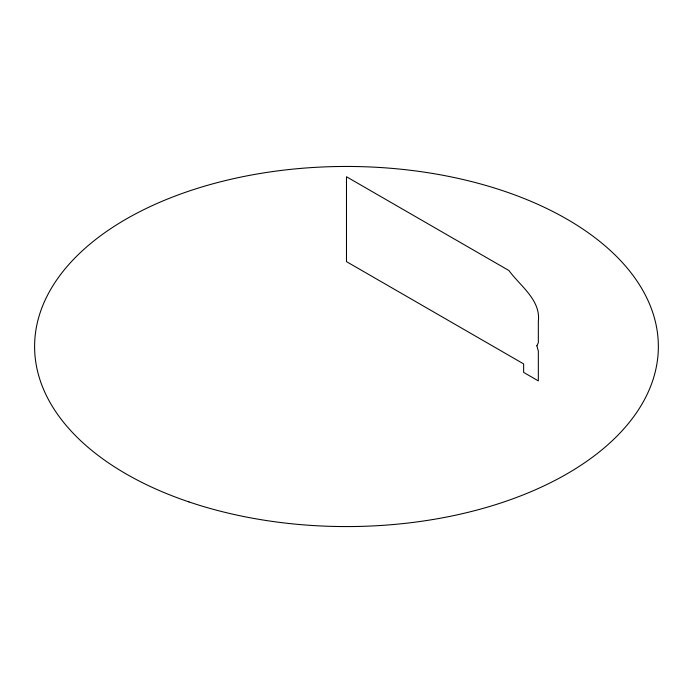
<?xml version="1.0" encoding="UTF-8"?>
<svg xmlns="http://www.w3.org/2000/svg" width="693" height="693" viewBox="0 0 693 693"><rect width="100%" height="100%" fill="white"/><g stroke="black" fill="none" stroke-linecap="round" stroke-linejoin="round"><path stroke-width="1.04" d="M536.876 345.772L538.34 351.178L538.34 380.89L523.639 372.401L523.639 363.912L346.483 261.633L346.483 176.75L508.939 270.539C520.131 286.01 540.93 299.818 538.34 321.474L538.34 342.689L536.876 345.772M188.972 501.923A311.876 180.059 0 0 0 658.35 347.557A311.876 180.059 0 0 0 192.117 190.055A311.876 180.059 0 0 0 188.972 501.923"/></g></svg>
